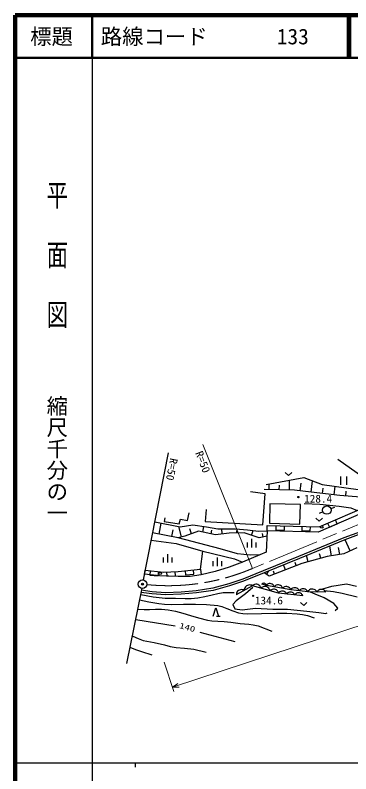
# Model space of a CAD drawing. Units: millimetres, scale not verified. Extents: x 40000 to 680000, y 20000 to 380000.
# Drawn here: x 40000 to 118432, y 202409 to 380000 of the extents above; entities that cross this region are included whole.
import ezdxf
from ezdxf.enums import TextEntityAlignment as Align

# ---------------------------------------------------------------- set-up
doc = ezdxf.new("R2010")
doc.units = ezdxf.units.MM
doc.header["$LTSCALE"] = 1000
doc.header["$PDMODE"] = 32
doc.header["$PDSIZE"] = 500
doc.linetypes.add('CHAIN', pattern=[18.5, 12, -1.5, 3.5, -1.5])
for name, color, linetype, lineweight in [('M-BGD', 7, 'Continuous', 25), ('M-BMK', 2, 'CHAIN', 13), ('M-BMK-OTRS', 5, 'Continuous', 25), ('M-BMK-SRVR', 3, 'Continuous', 25), ('M-STR-HTXT', 7, 'Continuous', 13), ('M-TTL', 2, 'Continuous', 140), ('M-TTL-BAND', 7, 'Continuous', 25), ('M-TTL-LINE', 7, 'Continuous', 50)]:
    doc.layers.add(name, color=color, linetype=linetype, lineweight=lineweight)
doc.layers.add('M-OTRS', color=6, linetype='Continuous')
doc.layers.add('M-TTL-TXT', color=7, linetype='Continuous')
doc.styles.add('@ＭＳ ゴシック', font='')
doc.styles.add('ＭＳ ゴシック', font='')
doc.styles.get('@ＭＳ ゴシック').set_extended_font_data('@MS Gothic')
doc.styles.get('ＭＳ ゴシック').set_extended_font_data('MS Gothic')

msp = doc.modelspace()

# ---------------------------------------------------------------- linework, layer by layer
at = {"layer": 'M-BGD'}
for p, q in [((122598, 270900), (115380, 275978)), ((98677, 270145), (107490, 271782)), ((103132, 272981), (103882, 272261)), ((103882, 272261), (104632, 272981)), ((107490, 271782), (111771, 270145)), ((116004, 272039), (116004, 270039)), ((117524, 270039), (117524, 272039)), ((99356, 268907), (99380, 270276)), ((101720, 268865), (101740, 269976)), ((104084, 268823), (104125, 271157)), ((106567, 268634), (106803, 270464)), ((109197, 268313), (109509, 271010)), ((111771, 270145), (120122, 268928)), ((98425, 267947), (95004, 268436)), ((105266, 268802), (98174, 268928)), ((107868, 268466), (105266, 268802)), ((115842, 267543), (107868, 268466)), ((111855, 268005), (112000, 269260)), ((114513, 267697), (114746, 269712)), ((117240, 267438), (117325, 268572)), ((97855, 260658), (98425, 267947)), ((124235, 266914), (115842, 267543)), ((99484, 265585), (99402, 261065)), ((106651, 265463), (99484, 265585)), ((106529, 260861), (106651, 265463)), ((107547, 265667), (111171, 265504)), ((111008, 260210), (122737, 265260)), ((111171, 265504), (115732, 265056)), ((113777, 264513), (114712, 264867)), ((115732, 265056), (118420, 264649)), ((136030, 264830), (116827, 257621)), ((118420, 264649), (119947, 264059)), ((80262, 261717), (80629, 263508)), ((84620, 264323), (84375, 261513)), ((123185, 264364), (110805, 258988)), ((111934, 263738), (111028, 263316)), ((136205, 264362), (117010, 257156)), ((72642, 261392), (78592, 260210)), ((73621, 258514), (74100, 261102)), ((75009, 262368), (74846, 261513)), ((74846, 261513), (78348, 260943)), ((78348, 260943), (78633, 262002)), ((78633, 262002), (80262, 261717)), ((84375, 261513), (97855, 260658)), ((99402, 261065), (106529, 260861)), ((110299, 262280), (111049, 261560)), ((111049, 261560), (111799, 262280)), ((113022, 261077), (113418, 260158)), ((115255, 260949), (114859, 261868)), ((76610, 257961), (76893, 259491)), ((78857, 257868), (78272, 260273)), ((78592, 260210), (81484, 260658)), ((81239, 258622), (80841, 259759)), ((81484, 260658), (84701, 260251)), ((83846, 258988), (84124, 260324)), ((84701, 260251), (87348, 259762)), ((85801, 258581), (85977, 259428)), ((87348, 259762), (91461, 259762)), ((88407, 258561), (88272, 259762)), ((91461, 259762), (94271, 259518)), ((91767, 258764), (91760, 259347)), ((94271, 259518), (96877, 259192)), ((95248, 258235), (95599, 259352)), ((98914, 260536), (111008, 260210)), ((98914, 259273), (98914, 260536)), ((100938, 260481), (100911, 259481)), ((100911, 259481), (102910, 259428)), ((102910, 259428), (102937, 260427)), ((106985, 260318), (106958, 259319)), ((106958, 259319), (108957, 259265)), ((108957, 259265), (108984, 260264)), ((113418, 260158), (115255, 260949)), ((78104, 257685), (72127, 258791)), ((78104, 257685), (72127, 258791)), ((79611, 258051), (78104, 257685)), ((87877, 255079), (78104, 257685)), ((82868, 259192), (79611, 258051)), ((86778, 258377), (82868, 259192)), ((90036, 258744), (86778, 258377)), ((93497, 258785), (90036, 258744)), ((97000, 257685), (93497, 258785)), ((96877, 259192), (98914, 259273)), ((98851, 258010), (97000, 257685)), ((97925, 257847), (97781, 258673)), ((98914, 259273), (98669, 254305)), ((110805, 258988), (98914, 259273)), ((116827, 257621), (106224, 253273)), ((71799, 257130), (77615, 256341)), ((77615, 256341), (83846, 254509)), ((94248, 256582), (94248, 255382)), ((95248, 257382), (95248, 255382)), ((96248, 256582), (96248, 255382)), ((117010, 257156), (106412, 252810)), ((118322, 254583), (117087, 257185)), ((83276, 250314), (83846, 254509)), ((83846, 254509), (91257, 252717)), ((91991, 253898), (87877, 255079)), ((98669, 254305), (97162, 253653)), ((113888, 253419), (113529, 255728)), ((115852, 253724), (115593, 255392)), ((119809, 255288), (116834, 253877)), ((74579, 253039), (74579, 251839)), ((75579, 253839), (75579, 251839)), ((76579, 253039), (76579, 251839)), ((86185, 252224), (86185, 251024)), ((87185, 253024), (87185, 251024)), ((88185, 252224), (88185, 251024)), ((91257, 252717), (93131, 251984)), ((94923, 253613), (91991, 253898)), ((97162, 253653), (93131, 251984)), ((97162, 253653), (94923, 253613)), ((106224, 253273), (97985, 249916)), ((106412, 252810), (98171, 249453)), ((112906, 253267), (106955, 251665)), ((108443, 252065), (108060, 253486)), ((111418, 252866), (111127, 253945)), ((116834, 253877), (112906, 253267)), ((89995, 250803), (86696, 249785)), ((93131, 251984), (89995, 250803)), ((106955, 251665), (99365, 248689)), ((103160, 250177), (102718, 251305)), ((105690, 251169), (105417, 251866)), ((70218, 249138), (70401, 250063)), ((73746, 248766), (70218, 249138)), ((70401, 250063), (74683, 249622)), ((71547, 249945), (71445, 248950)), ((71445, 248950), (73434, 248745)), ((73434, 248745), (73537, 249740)), ((78104, 248563), (73746, 248766)), ((74683, 249622), (78104, 249785)), ((75394, 249656), (75442, 248657)), ((75442, 248657), (77440, 248752)), ((77440, 248752), (77392, 249751)), ((78104, 249785), (83276, 250314)), ((79695, 249947), (79797, 248953)), ((79797, 248953), (81786, 249156)), ((83479, 248970), (80873, 248563)), ((81786, 249156), (81684, 250151)), ((83276, 250314), (83479, 248970)), ((86696, 249785), (83479, 248970)), ((97985, 249916), (93192, 247986)), ((98171, 249453), (93367, 247517)), ((99365, 248689), (98171, 249453)), ((98768, 249071), (99308, 249916)), ((100630, 249185), (100372, 249842)), ((80873, 248563), (78104, 248563)), ((89950, 246880), (86174, 245850)), ((93192, 247986), (89950, 246880)), ((93367, 247517), (90097, 246402)), ((97744, 246917), (97651, 246829)), ((97826, 246962), (97744, 246917)), ((97929, 247001), (97826, 246962)), ((98074, 247028), (97929, 247001)), ((98207, 247013), (98074, 247028)), ((98334, 246977), (98207, 247013)), ((98455, 246920), (98334, 246977)), ((98563, 246820), (98455, 246920)), ((99133, 246875), (98963, 246789)), ((99378, 246946), (99133, 246875)), ((99609, 246943), (99378, 246946)), ((99833, 246902), (99609, 246943)), ((100051, 246824), (99833, 246902)), ((113974, 246344), (117454, 246897)), ((117454, 246897), (119748, 246304)), ((72008, 245049), (69472, 245381)), ((82321, 245278), (78774, 244935)), ((86174, 245850), (82321, 245278)), ((86277, 245360), (82382, 244782)), ((90097, 246402), (86277, 245360)), ((95428, 246412), (91652, 244276)), ((91981, 245138), (91823, 244904)), ((92179, 245298), (91981, 245138)), ((92399, 245423), (92179, 245298)), ((92639, 245510), (92399, 245423)), ((92920, 245524), (92639, 245510)), ((93128, 245497), (92920, 245524)), ((93300, 245450), (93128, 245497)), ((93513, 245329), (93300, 245450)), ((93520, 245586), (93513, 245329)), ((93570, 245765), (93520, 245586)), ((93658, 245967), (93570, 245765)), ((93823, 246212), (93658, 245967)), ((94031, 246380), (93823, 246212)), ((95545, 246027), (93844, 244525)), ((94261, 246510), (94031, 246380)), ((94512, 246602), (94261, 246510)), ((94807, 246617), (94512, 246602)), ((95025, 246589), (94807, 246617)), ((95205, 246539), (95025, 246589)), ((95428, 246412), (95205, 246539)), ((95583, 246587), (95405, 246419)), ((101569, 244696), (95428, 246412)), ((95738, 246674), (95583, 246587)), ((95934, 246750), (95738, 246674)), ((96211, 246804), (95934, 246750)), ((96465, 246777), (96211, 246804)), ((96708, 246709), (96465, 246777)), ((96939, 246600), (96708, 246709)), ((97148, 246411), (96939, 246600)), ((97276, 246245), (97148, 246411)), ((97363, 246089), (97276, 246245)), ((97428, 245853), (97363, 246089)), ((97614, 246030), (97428, 245853)), ((97777, 246121), (97614, 246030)), ((98708, 246527), (97640, 246832)), ((97982, 246201), (97777, 246121)), ((98272, 246257), (97982, 246201)), ((98538, 246228), (98272, 246257)), ((98792, 246157), (98538, 246228)), ((98630, 246732), (98563, 246820)), ((98675, 246651), (98630, 246732)), ((98708, 246527), (98675, 246651)), ((98831, 246698), (98685, 246531)), ((104392, 245497), (98708, 246527)), ((99034, 246044), (98792, 246157)), ((98963, 246789), (98831, 246698)), ((99253, 245846), (99034, 246044)), ((99387, 245671), (99253, 245846)), ((99479, 245508), (99387, 245671)), ((99547, 245261), (99479, 245508)), ((99725, 245429), (99547, 245261)), ((99880, 245517), (99725, 245429)), ((100075, 245593), (99880, 245517)), ((100255, 246671), (100051, 246824)), ((100352, 245646), (100075, 245593)), ((100384, 246532), (100255, 246671)), ((100606, 245619), (100352, 245646)), ((100476, 246399), (100384, 246532)), ((100554, 246192), (100476, 246399)), ((100708, 246368), (100554, 246192)), ((100849, 245551), (100606, 245619)), ((100847, 246464), (100708, 246368)), ((101026, 246554), (100847, 246464)), ((101080, 245443), (100849, 245551)), ((101284, 246629), (101026, 246554)), ((101289, 245254), (101080, 245443)), ((101527, 246626), (101284, 246629)), ((101417, 245087), (101289, 245254)), ((101504, 244932), (101417, 245087)), ((101763, 246583), (101527, 246626)), ((101992, 246501), (101763, 246583)), ((102209, 245162), (101970, 245073)), ((102207, 246340), (101992, 246501)), ((102343, 246193), (102207, 246340)), ((102440, 245175), (102209, 245162)), ((102440, 246054), (102343, 246193)), ((102522, 245836), (102440, 246054)), ((102666, 245150), (102440, 245175)), ((102668, 246002), (102522, 245836)), ((102889, 245088), (102666, 245150)), ((102801, 246094), (102668, 246002)), ((102971, 246179), (102801, 246094)), ((103103, 244950), (102889, 245088)), ((103215, 246251), (102971, 246179)), ((103446, 246247), (103215, 246251)), ((103671, 246207), (103446, 246247)), ((103888, 246129), (103671, 246207)), ((104092, 245976), (103888, 246129)), ((104222, 245837), (104092, 245976)), ((104313, 245704), (104222, 245837)), ((104392, 245497), (104313, 245704)), ((104533, 245681), (104390, 245497)), ((108359, 245001), (104392, 245497)), ((104667, 245785), (104533, 245681)), ((104841, 245884), (104667, 245785)), ((105094, 245973), (104841, 245884)), ((105337, 245983), (105094, 245973)), ((105575, 245954), (105337, 245983)), ((105808, 245884), (105575, 245954)), ((106032, 245735), (105808, 245884)), ((106176, 245596), (106032, 245735)), ((106280, 245462), (106176, 245596)), ((106374, 245249), (106280, 245462)), ((106518, 245433), (106374, 245249)), ((106652, 245537), (106518, 245433)), ((106826, 245636), (106652, 245537)), ((107079, 245725), (106826, 245636)), ((107322, 245735), (107079, 245725)), ((107560, 245705), (107322, 245735)), ((107793, 245636), (107560, 245705)), ((108016, 245487), (107793, 245636)), ((108160, 245348), (108016, 245487)), ((108264, 245214), (108160, 245348)), ((108359, 245001), (108264, 245214)), ((108467, 245219), (108331, 245001)), ((108602, 245349), (108467, 245219)), ((108780, 245477), (108602, 245349)), ((109046, 245605), (108780, 245477)), ((109311, 245644), (109046, 245605)), ((109575, 245639), (109311, 245644)), ((109838, 245591), (109575, 245639)), ((110100, 245454), (109838, 245591)), ((110273, 245319), (110100, 245454)), ((110403, 245184), (110273, 245319)), ((110531, 244962), (110403, 245184)), ((110661, 245170), (110531, 244962)), ((110789, 245294), (110661, 245170)), ((110959, 245417), (110789, 245294)), ((111213, 245538), (110959, 245417)), ((111466, 245576), (111213, 245538)), ((111718, 245571), (111466, 245576)), ((111969, 245525), (111718, 245571)), ((111878, 245751), (113974, 246344)), ((112219, 245394), (111969, 245525)), ((112385, 245265), (112219, 245394)), ((112508, 245137), (112385, 245265)), ((112631, 244925), (112508, 245137)), ((71954, 244552), (69407, 244885)), ((75140, 244281), (71954, 244552)), ((75150, 244782), (72008, 245049)), ((78809, 244436), (75140, 244281)), ((78774, 244935), (75150, 244782)), ((82382, 244782), (78809, 244436)), ((93844, 244525), (91669, 242903)), ((91692, 244540), (91685, 244295)), ((91739, 244712), (91692, 244540)), ((91823, 244904), (91739, 244712)), ((101569, 244696), (101504, 244932)), ((101681, 244875), (101547, 244698)), ((107214, 244086), (101569, 244696)), ((101807, 244976), (101681, 244875)), ((101970, 245073), (101807, 244976)), ((103242, 244821), (103103, 244950)), ((103343, 244695), (103242, 244821)), ((103436, 244494), (103343, 244695)), ((103570, 244671), (103436, 244494)), ((103696, 244772), (103570, 244671)), ((103859, 244869), (103696, 244772)), ((104098, 244958), (103859, 244869)), ((104329, 244971), (104098, 244958)), ((104555, 244946), (104329, 244971)), ((104778, 244884), (104555, 244946)), ((104992, 244746), (104778, 244884)), ((105131, 244616), (104992, 244746)), ((105232, 244491), (105131, 244616)), ((105325, 244290), (105232, 244491)), ((105459, 244466), (105325, 244290)), ((105585, 244567), (105459, 244466)), ((105748, 244664), (105585, 244567)), ((105987, 244753), (105748, 244664)), ((106218, 244767), (105987, 244753)), ((106444, 244742), (106218, 244767)), ((106667, 244680), (106444, 244742)), ((106881, 244542), (106667, 244680)), ((107020, 244412), (106881, 244542)), ((107121, 244287), (107020, 244412)), ((107214, 244086), (107121, 244287)), ((112631, 244925), (108359, 245001)), ((110099, 244446), (109031, 244960)), ((112234, 243615), (110099, 244446)), ((114449, 242270), (112234, 243615)), ((91669, 242903), (90878, 242073)), ((90878, 242073), (91353, 241044)), ((106692, 242551), (107442, 241831)), ((107442, 241831), (108192, 242551)), ((115438, 241203), (114449, 242270)), ((86277, 239293), (86877, 241293)), ((86877, 241293), (87477, 239293)), ((91353, 241044), (93014, 240768)), ((93014, 240768), (96138, 241203)), ((96138, 241203), (100212, 240926)), ((100212, 240926), (103652, 240926)), ((103652, 240926), (108161, 240451)), ((108161, 240451), (110969, 240174)), ((110969, 240174), (112630, 239977)), ((112630, 239977), (112906, 240095)), ((114765, 240649), (115438, 241203)), ((68210, 238513), (77377, 237060)), ((87077, 239293), (87877, 239293)), ((83118, 235579), (91346, 233412))]:
    msp.add_line(p, q, dxfattribs=at)
for points in [[(112234, 245316), (114419, 245060), (116421, 244722), (119946, 243813)], [(69364, 244366), (72248, 243859), (75024, 243509), (77426, 243537), (79710, 243461), (81125, 243474), (82719, 243613), (84306, 243886), (86014, 244287), (87379, 244620), (88624, 244823), (91195, 244841)], [(69088, 243140), (71235, 242665), (73594, 242250), (74904, 242123), (76501, 242083), (79305, 242147), (82123, 242108), (84709, 242033), (87356, 241836), (88316, 241569), (89441, 241131), (90837, 240526), (92214, 240071), (93201, 239902), (94326, 239837), (97572, 239975), (101084, 240017), (103482, 239988), (105913, 239851), (107107, 239708), (108350, 239443), (109901, 238948)], [(68771, 240926), (70170, 240849), (71391, 240882), (72790, 240961), (74163, 240936), (75756, 240762), (77427, 240463), (79177, 240039), (80950, 239501), (82811, 238909), (84941, 238350), (85975, 238206), (87373, 238131), (88822, 238078), (90411, 237909), (92592, 237610), (94616, 237434), (95609, 237317), (96761, 237067), (99974, 235824)], [(67459, 234638), (68743, 234063), (69911, 233649), (72463, 233175), (74907, 232613), (76255, 232225), (77583, 231962), (79579, 231840), (81739, 231600), (84662, 230920)], [(66826, 232028), (68124, 231500), (69531, 231051), (71928, 230287)]]:
    msp.add_lwpolyline(points, dxfattribs=at)
for centre, radius in [((106176, 267203), 150), ((106176, 267203), 90), ((106176, 267203), 30), ((112841, 264160), 1000), ((111637, 260193), 300), ((73883, 249353), 300), ((95624, 244075), 150), ((95624, 244075), 90), ((95624, 244075), 30)]:
    msp.add_circle(centre, radius, dxfattribs=at)
at = {"layer": 'M-BMK'}
msp.add_line((161773, 277992), (95421, 250470), dxfattribs=at)
msp.add_arc((75774, 296449), 50000, 264.23592, 293.13733, dxfattribs=at)
at = {"layer": 'M-BMK-OTRS'}
for p, q in [((69952, 247793), (75844, 277582)), ((69562, 245831), (66040, 228260))]:
    msp.add_line(p, q, dxfattribs=at)
at = {"layer": 'M-BMK-SRVR'}
for radius in [1000, 40]:
    msp.add_circle((69758, 246812), radius, dxfattribs=at)
at = {"layer": 'M-OTRS'}
msp.add_point((69758, 246812), dxfattribs=at)
at = {"layer": 'M-STR-HTXT'}
for p, q in [((95421, 250470), (83877, 279493)), ((76749, 222659), (189052, 259757)), ((74804, 228545), (77062, 221710)), ((76749, 222659), (78041, 223528)), ((78305, 222731), (76749, 222659))]:
    msp.add_line(p, q, dxfattribs=at)
at = {"layer": 'M-TTL'}
for p, q in [((40000, 380000), (40000, 20000)), ((680000, 380000), (40000, 380000))]:
    msp.add_line(p, q, dxfattribs=at)
at = {"layer": 'M-TTL-BAND'}
for p, q in [((58000, 370000), (58000, 20000)), ((40000, 205000), (579000, 205000)), ((68000, 205000), (68000, 204000))]:
    msp.add_line(p, q, dxfattribs=at)
at = {"layer": 'M-TTL-LINE'}
for p, q in [((58000, 380000), (58000, 370000)), ((117750, 380000), (117750, 370000)), ((118250, 380000), (118250, 370000)), ((40000, 370000), (680000, 370000))]:
    msp.add_line(p, q, dxfattribs=at)

# ---------------------------------------------------------------- texts
at = {"layer": 'M-BGD', "style": 'ＭＳ ゴシック', "width": 1.05}
for s, p in [('128.4', (107521, 265344)), ('134.6', (96020, 241519))]:
    msp.add_text(s, height=1833, dxfattribs=at).set_placement(p, align=Align.BOTTOM_LEFT)
at = {"layer": 'M-BGD', "style": 'ＭＳ ゴシック', "width": 1.4}
msp.add_text('140', height=1320, rotation=345, dxfattribs=at).set_placement((78139, 236160), align=Align.BOTTOM_LEFT)
at = {"layer": 'M-STR-HTXT', "style": 'ＭＳ ゴシック', "width": 1.05}
for rotation, p in [(291.3, (81538, 277327)), (259, (75685, 276536))]:
    msp.add_text('R=50', height=1833, rotation=rotation, dxfattribs=at).set_placement(p, align=Align.BOTTOM_LEFT)
at = {"layer": 'M-TTL-BAND', "style": '@ＭＳ ゴシック', "width": 1.4}
msp.add_text('平  面  図', height=3666, rotation=270, dxfattribs=at).set_placement((49777, 306475), align=Align.MIDDLE_RIGHT)
at = {"layer": 'M-TTL-BAND', "style": '@ＭＳ ゴシック'}
msp.add_text('縮尺千分の一', height=3666, rotation=270, dxfattribs=at).set_placement((49777, 261030), align=Align.MIDDLE_RIGHT)
at = {"layer": 'M-TTL-TXT', "style": 'ＭＳ ゴシック'}
msp.add_text('標題', height=3666, dxfattribs=at).set_placement((48500, 375000), align=Align.MIDDLE_CENTER)
for s, p in [('路線コード', (60000, 375000)), ('133', (101142, 375000))]:
    msp.add_text(s, height=3666, dxfattribs=at).set_placement(p, align=Align.MIDDLE_LEFT)

doc.saveas('drawing.dxf')
